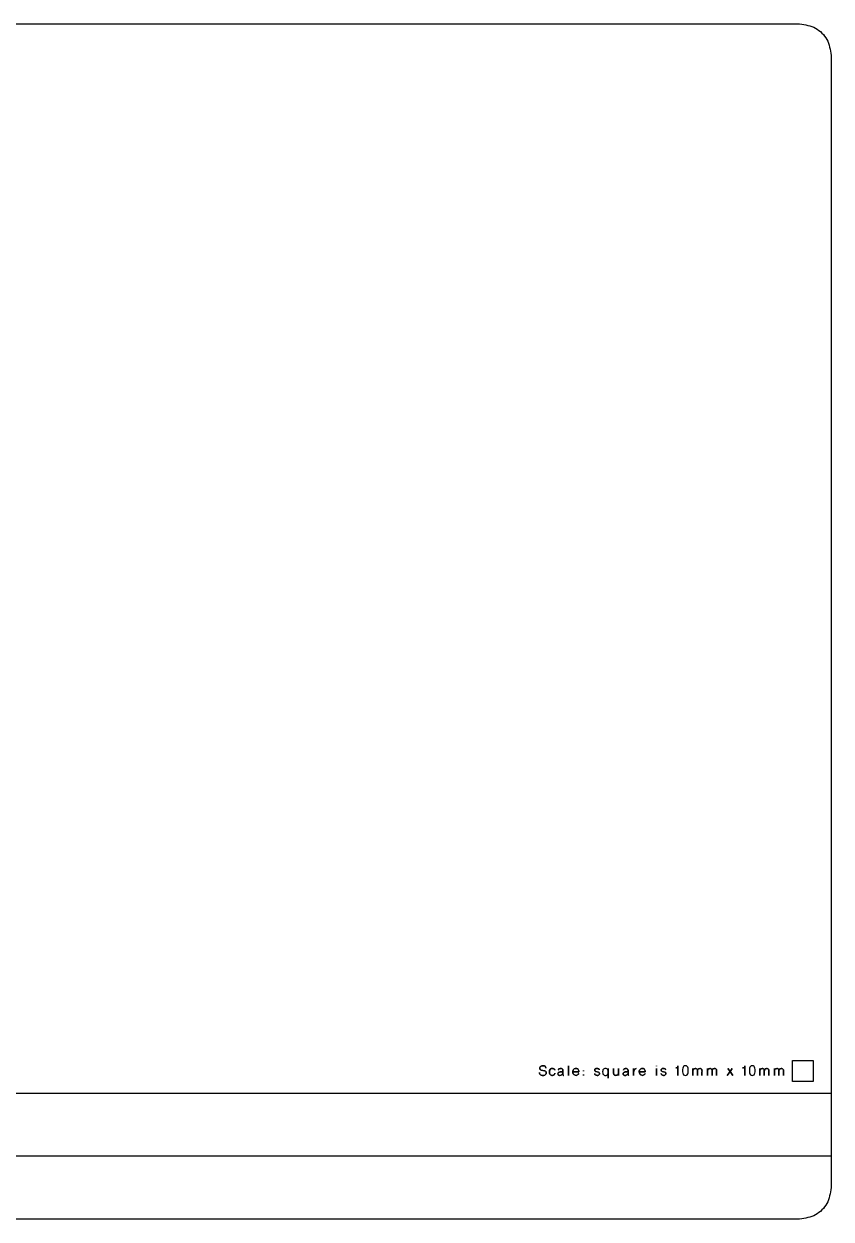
# Model space of a CAD drawing. Extents: x 12 to 756, y 12 to 563.
# Drawn here: x 384 to 756, y 12 to 563 of the extents above; entities that cross this region are included whole.
import ezdxf

# ---------------------------------------------------------------- set-up
doc = ezdxf.new("R2010")
doc.units = 0
doc.layers.get('0').update_dxf_attribs({"linetype": 'CONTINUOUS'})

msp = doc.modelspace()

# ---------------------------------------------------------------- linework, layer by layer
at = {"color": 7}
for p, q in [((26.518555, 562.605082), (741.299958, 562.605082)), ((755.788876, 548.116164), (755.788876, 26.51886)), ((12.029637, 69.985614), (755.788535, 69.985614)), ((755.788535, 69.985614), (755.788535, 41.008119)), ((755.788535, 41.008119), (12.029637, 41.008119)), ((755.788876, 26.51886), (755.788535, 26.51886)), ((741.299617, 12.029942), (26.518555, 12.029942))]:
    msp.add_line(p, q, dxfattribs=at)
at = {"color": 1}
for p, q in [((634.748141, 78.227805), (634.748141, 82.651151)), ((634.748141, 82.651151), (634.748141, 78.227805)), ((675.401619, 82.54722), (675.401619, 82.657625)), ((675.401619, 82.657625), (675.401619, 82.54722)), ((685.252175, 78.227805), (685.252175, 82.651151)), ((685.252175, 82.651151), (685.252175, 78.227805)), ((716.067364, 78.227805), (716.067364, 82.651151)), ((716.067364, 82.651151), (716.067364, 78.227805)), ((737.942475, 85.102079), (747.601868, 85.102079)), ((737.942475, 75.442686), (737.942475, 85.102079)), ((747.601868, 85.102079), (747.601868, 75.442686)), ((621.44437, 79.56527), (621.44437, 79.56527)), ((623.732883, 80.38172), (622.229811, 80.7068)), ((622.229811, 80.7068), (623.732883, 80.38172)), ((628.523562, 79.227922), (628.523562, 79.227922)), ((630.878182, 78.191004), (630.878182, 78.191004)), ((632.197246, 78.626489), (632.197246, 80.645124)), ((632.197246, 80.645124), (632.197246, 78.626489)), ((632.197246, 78.626489), (632.197246, 78.626489)), ((634.748141, 78.227805), (634.748141, 78.227805)), ((636.797103, 79.909092), (639.539502, 79.909092)), ((639.539502, 79.909092), (636.797103, 79.909092)), ((636.797103, 79.909092), (636.797103, 79.909092)), ((641.716588, 80.166362), (641.716588, 80.50371)), ((641.716588, 80.50371), (641.716588, 80.166362)), ((641.716588, 80.166362), (641.716588, 80.166362)), ((641.716588, 78.227805), (641.716588, 78.565153)), ((641.716588, 78.565153), (641.716588, 78.227805)), ((641.716588, 78.227805), (641.716588, 78.227805)), ((647.414358, 80.055958), (648.573949, 79.712476)), ((648.573949, 79.712476), (647.414358, 80.055958)), ((648.960025, 80.810731), (648.960025, 80.810731)), ((650.517958, 79.816747), (650.517958, 79.816747)), ((650.517958, 79.816747), (650.517958, 79.816747)), ((653.131552, 81.424431), (653.131552, 76.988478)), ((653.131552, 76.988478), (653.131552, 81.424431)), ((653.131552, 81.424431), (653.131552, 81.424431)), ((655.584309, 81.387289), (655.584309, 81.387289)), ((657.847947, 81.387289), (657.847947, 78.233598)), ((657.847947, 78.233598), (657.847947, 81.387289)), ((657.847947, 81.387289), (657.847947, 81.387289)), ((662.22086, 79.031306), (662.22086, 79.031306)), ((662.221201, 78.626489), (662.221201, 80.645124)), ((662.221201, 80.645124), (662.221201, 78.626489)), ((662.657027, 78.227805), (662.657027, 78.227805)), ((664.790497, 81.375022), (664.790497, 78.227805)), ((664.790497, 78.227805), (664.790497, 81.375022)), ((664.790497, 81.375022), (664.790497, 81.375022)), ((665.993363, 81.375022), (665.993363, 81.375022)), ((667.409542, 79.909092), (670.151941, 79.909092)), ((670.151941, 79.909092), (667.409542, 79.909092)), ((667.409542, 79.909092), (667.409542, 79.909092)), ((675.401619, 82.54722), (675.401619, 82.54722)), ((675.401619, 78.233939), (675.401619, 81.381496)), ((675.401619, 78.233939), (675.401619, 78.233939)), ((678.033272, 80.055958), (679.192863, 79.712476)), ((679.192863, 79.712476), (678.033272, 80.055958)), ((678.615964, 81.424431), (678.615964, 81.424431)), ((685.252175, 78.227805), (685.252175, 78.227805)), ((687.312722, 80.436581), (687.312722, 80.436581)), ((687.312722, 80.436581), (687.312722, 80.436581)), ((692.103061, 78.227805), (692.103061, 81.375022)), ((692.103061, 81.375022), (692.103061, 78.227805)), ((692.103061, 78.227805), (692.103061, 78.227805)), ((694.195299, 78.227805), (694.195299, 78.227805)), ((696.305938, 78.227805), (696.305938, 78.227805)), ((698.83741, 78.227805), (698.83741, 81.375022)), ((698.83741, 81.375022), (698.83741, 78.227805)), ((698.83741, 78.227805), (698.83741, 78.227805)), ((700.929988, 78.227805), (700.929988, 78.227805)), ((703.040286, 78.227805), (703.040286, 78.227805)), ((707.976469, 78.227805), (709.24033, 79.982355)), ((709.24033, 79.982355), (707.976469, 78.227805)), ((707.976469, 78.227805), (707.976469, 78.227805)), ((709.24033, 79.982355), (708.23442, 81.375022)), ((708.23442, 81.375022), (709.24033, 79.982355)), ((709.24033, 79.982355), (710.253055, 81.375022)), ((710.253055, 81.375022), (709.24033, 79.982355)), ((709.24033, 79.982355), (710.510666, 78.227805)), ((710.510666, 78.227805), (709.24033, 79.982355)), ((716.067364, 78.227805), (716.067364, 78.227805)), ((718.127571, 80.436581), (718.127571, 80.436581)), ((718.127571, 80.436581), (718.127571, 80.436581)), ((722.91791, 81.375022), (722.91791, 78.227805)), ((722.91791, 78.227805), (722.91791, 81.375022)), ((722.91791, 81.375022), (722.91791, 81.375022)), ((725.010488, 80.559253), (725.010488, 80.559253)), ((727.120786, 80.559253), (727.120786, 80.559253)), ((729.652599, 81.375022), (729.652599, 78.227805)), ((729.652599, 78.227805), (729.652599, 81.375022)), ((729.652599, 81.375022), (729.652599, 81.375022)), ((731.745178, 80.559253), (731.745178, 80.559253)), ((733.855475, 80.559253), (733.855475, 80.559253)), ((747.601868, 75.442686), (737.942475, 75.442686))]:
    msp.add_line(p, q, dxfattribs=at)
at = {"color": 7}
for points, knots in [([(741.299958, 562.605082), (743.838783, 562.206556), (748.841142, 561.421321), (754.605115, 555.657349), (755.39035, 550.654989), (755.788876, 548.116164)], [0, 0, 0, 0, 7.575645, 14.926632, 22.502276, 22.502276, 22.502276, 22.502276]), ([(755.788535, 26.51886), (755.39002, 23.980096), (754.6048, 18.977801), (748.840926, 13.213729), (743.838502, 12.42848), (741.299617, 12.029942)], [0, 0, 0, 0, 7.575479, 14.926466, 22.502276, 22.502276, 22.502276, 22.502276])]:
    msp.add_open_spline(points, degree=3, knots=knots, dxfattribs=at)
at = {"color": 1}
for points, knots in [([(622.229811, 80.7068), (622.101048, 80.743969), (621.850354, 80.816334), (621.585884, 81.169879), (621.522048, 81.647307), (621.666221, 82.204171), (622.204789, 82.621963), (622.937606, 82.741466), (623.68037, 82.595397), (624.310658, 82.326863), (624.484104, 81.161349), (624.310717, 82.326995), (623.680355, 82.59547), (622.937566, 82.741465), (622.20486, 82.621902), (621.666014, 82.204018), (621.523085, 81.648042), (621.582981, 81.171778), (621.847007, 80.817158), (622.098968, 80.744521), (622.229811, 80.7068)], [0, 0, 0, 0, 0.39268, 0.764528, 1.244373, 1.802037, 2.406162, 3.168571, 3.967921, 4.628238, 5.276214, 5.924335, 6.584607, 7.383944, 8.146368, 8.750542, 9.30806, 9.785959, 10.155108, 10.553897, 10.553897, 10.553897, 10.553897]), ([(685.252175, 82.651151), (685.203488, 82.439476), (685.113449, 82.048018), (684.732781, 81.779019), (683.974638, 81.656012), (684.732826, 81.778814), (685.113446, 82.047982), (685.203486, 82.439461), (685.252175, 82.651151)], [0, 0, 0, 0, 0.611863, 1.131541, 1.551337, 1.9711, 2.49082, 3.102755, 3.102755, 3.102755, 3.102755]), ([(687.312722, 80.436581), (687.322405, 80.806975), (687.339802, 81.472522), (687.726284, 82.435171), (688.65027, 82.749345), (689.57561, 82.435176), (689.957452, 81.472477), (690.004821, 80.435546), (689.958115, 79.399053), (689.57525, 78.435668), (688.650492, 78.124419), (687.725749, 78.435674), (687.342657, 79.399006), (687.295868, 80.435546), (687.343301, 81.472524), (687.725448, 82.435171), (688.650492, 82.749345), (689.575551, 82.435176), (689.957472, 81.472477), (690.004821, 80.435546), (689.958096, 79.399053), (689.575309, 78.435668), (688.65027, 78.124419), (687.726585, 78.435674), (687.339155, 79.399004), (687.322184, 80.065167), (687.312722, 80.436581)], [0, 0, 0, 0, 1.117436, 2.007884, 2.888321, 3.768675, 4.659048, 5.776476, 6.897006, 7.786177, 8.666041, 9.545989, 10.435234, 11.555773, 12.673209, 13.563657, 14.444093, 15.324447, 16.214821, 17.332248, 18.452779, 19.341949, 20.221814, 21.101761, 21.991006, 23.111545, 23.111545, 23.111545, 23.111545]), ([(716.067364, 82.651151), (716.018677, 82.439476), (715.928638, 82.048018), (715.54797, 81.779019), (714.789827, 81.656012), (715.548015, 81.778814), (715.928635, 82.047982), (716.018675, 82.439461), (716.067364, 82.651151)], [0, 0, 0, 0, 0.611863, 1.131541, 1.551337, 1.9711, 2.49082, 3.102755, 3.102755, 3.102755, 3.102755]), ([(718.127571, 80.436581), (718.137253, 80.806975), (718.154651, 81.472522), (718.541132, 82.435171), (719.465118, 82.749345), (720.390459, 82.435176), (720.772301, 81.472477), (720.81967, 80.435546), (720.772964, 79.399053), (720.390098, 78.435668), (719.465341, 78.124419), (718.540598, 78.435674), (718.157506, 79.399006), (718.110716, 80.435546), (718.15815, 81.472524), (718.540297, 82.435171), (719.465341, 82.749345), (720.390399, 82.435176), (720.77232, 81.472477), (720.81967, 80.435546), (720.772944, 79.399053), (720.390158, 78.435668), (719.465118, 78.124419), (718.541433, 78.435674), (718.154004, 79.399004), (718.137033, 80.065167), (718.127571, 80.436581)], [0, 0, 0, 0, 1.117436, 2.007884, 2.888321, 3.768675, 4.659048, 5.776476, 6.897006, 7.786177, 8.666041, 9.545989, 10.435234, 11.555773, 12.673209, 13.563657, 14.444093, 15.324447, 16.214821, 17.332248, 18.452779, 19.341949, 20.221814, 21.101761, 21.991006, 23.111545, 23.111545, 23.111545, 23.111545]), ([(621.44437, 79.56527), (621.483039, 79.280373), (621.556253, 78.740978), (622.273402, 78.257034), (623.057204, 78.148465), (623.820559, 78.281368), (624.376677, 78.706674), (624.581535, 79.273124), (624.496566, 79.789892), (624.2088, 80.220411), (623.895742, 80.32652), (623.732883, 80.38172)], [0, 0, 0, 0, 0.824359, 1.560759, 2.383748, 3.172693, 3.822878, 4.385196, 4.887149, 5.350796, 5.853524, 5.853524, 5.853524, 5.853524]), ([(623.732883, 80.38172), (623.898042, 80.327138), (624.213471, 80.222894), (624.499633, 79.789064), (624.580542, 79.27295), (624.377143, 78.706569), (623.820524, 78.281239), (623.057322, 78.148494), (622.27349, 78.257074), (621.556338, 78.740958), (621.483068, 79.280371), (621.44437, 79.56527)], [0, 0, 0, 0, 0.507806, 0.969829, 1.471349, 2.033783, 2.683862, 3.47294, 4.295779, 5.03224, 5.85662, 5.85662, 5.85662, 5.85662]), ([(628.523562, 79.227922), (628.48082, 79.05687), (628.392999, 78.705416), (627.963149, 78.336233), (627.412554, 78.190755), (626.783031, 78.261167), (626.088618, 78.805902), (625.983081, 79.84489), (626.10623, 80.901942), (626.832338, 81.380684), (627.423932, 81.440173), (627.93109, 81.308243), (628.31921, 81.145852), (628.593025, 80.399495), (628.31921, 81.145852), (627.93109, 81.308243), (627.423931, 81.440173), (626.832339, 81.380684), (626.106226, 80.901941), (625.983101, 79.844846), (626.08855, 78.805786), (626.783049, 78.261069), (627.412559, 78.190776), (627.963149, 78.336228), (628.392999, 78.705417), (628.48082, 79.056871), (628.523562, 79.227922)], [0, 0, 0, 0, 0.518821, 1.066002, 1.597042, 2.195548, 2.909619, 4.043347, 5.161551, 5.879346, 6.446859, 6.915777, 7.400701, 7.835074, 8.269448, 8.754372, 9.22329, 9.790802, 10.508598, 11.626802, 12.760677, 13.474702, 14.073198, 14.604238, 15.151419, 15.67024, 15.67024, 15.67024, 15.67024]), ([(630.878182, 78.191004), (630.721355, 78.201844), (630.431345, 78.221889), (630.026363, 78.475995), (629.93277, 78.942613), (630.018629, 79.415684), (630.438473, 79.739999), (630.946093, 79.804225), (631.473592, 79.866223), (631.803377, 79.936345), (632.375507, 80.102187), (631.803472, 79.936312), (631.473664, 79.866236), (630.946119, 79.80421), (630.438476, 79.740061), (630.018619, 79.415505), (629.932807, 78.943325), (630.02624, 78.473469), (630.431725, 78.230262), (630.901805, 78.147977), (631.451519, 78.340649), (631.804874, 78.577816), (632.368347, 79.228917), (631.804921, 78.580771), (631.450661, 78.325223), (631.063336, 78.234413), (630.878182, 78.191004)], [0, 0, 0, 0, 0.469377, 0.867989, 1.324411, 1.803908, 2.23922, 2.800285, 3.344613, 3.739354, 4.065895, 4.39229, 4.787104, 5.331508, 5.892572, 6.327884, 6.807382, 7.263876, 7.662532, 8.131885, 8.677975, 9.274039, 9.735004, 10.196019, 10.792144, 11.338089, 11.338089, 11.338089, 11.338089]), ([(632.197246, 80.645124), (632.185815, 80.75161), (632.159502, 80.996723), (631.815258, 81.348812), (631.222904, 81.427588), (630.632394, 81.324484), (630.188282, 81.123475), (630.067002, 80.409326), (630.188223, 81.123606), (630.632421, 81.324551), (631.222907, 81.427569), (631.815259, 81.348815), (632.159502, 80.996723), (632.185815, 80.75161), (632.197246, 80.645124)], [0, 0, 0, 0, 0.315316, 0.725801, 1.357119, 2.02886, 2.487094, 2.871977, 3.257006, 3.715193, 4.386922, 5.01824, 5.428725, 5.744041, 5.744041, 5.744041, 5.744041]), ([(632.197246, 78.626489), (632.226799, 78.526253), (632.280516, 78.344056), (632.443912, 78.258067), (632.694883, 78.217917), (632.443912, 78.258067), (632.280516, 78.344056), (632.226799, 78.526253), (632.197246, 78.626489)], [0, 0, 0, 0, 0.289855, 0.526864, 0.641898, 0.756932, 0.993941, 1.283796, 1.283796, 1.283796, 1.283796]), ([(639.539502, 79.909092), (639.522807, 80.146871), (639.489523, 80.620934), (639.090057, 81.309639), (638.275136, 81.533481), (637.448607, 81.343423), (636.87299, 80.659624), (636.739655, 79.79521), (636.898463, 78.928129), (637.516486, 78.345381), (638.269345, 78.184206), (638.9566, 78.405286), (639.327477, 78.668254), (639.589701, 79.330909), (639.327477, 78.668254), (638.956599, 78.405282), (638.269299, 78.184212), (637.516382, 78.345322), (636.898378, 78.928153), (636.739679, 79.795218), (636.872985, 80.659623), (637.448608, 81.343423), (638.275135, 81.533481), (639.090057, 81.309639), (639.489523, 80.620934), (639.522807, 80.146871), (639.539502, 79.909092)], [0, 0, 0, 0, 0.713024, 1.421571, 2.218677, 3.065508, 3.837889, 4.739142, 5.619916, 6.369656, 7.138815, 7.837865, 8.381118, 8.741183, 9.101248, 9.644501, 10.343551, 11.112858, 11.862543, 12.743299, 13.644553, 14.416934, 15.263764, 16.06087, 16.769417, 17.482441, 17.482441, 17.482441, 17.482441]), ([(648.573949, 79.712476), (648.643714, 79.68791), (648.808312, 79.62995), (649.034881, 79.414399), (649.139544, 79.032693), (648.973927, 78.593867), (648.5442, 78.296459), (647.990958, 78.185521), (647.434601, 78.315903), (646.969319, 78.475797), (646.757486, 79.291689), (646.969414, 78.475764), (647.43469, 78.31595), (647.990959, 78.185501), (648.544108, 78.296514), (648.973826, 78.593855), (649.139558, 79.032644), (649.03489, 79.414365), (648.808252, 79.62976), (648.643708, 79.687849), (648.573949, 79.712476)], [0, 0, 0, 0, 0.220653, 0.520592, 0.898165, 1.340289, 1.833018, 2.402023, 2.987546, 3.499178, 3.952202, 4.405254, 4.916949, 5.502323, 6.07118, 6.563969, 7.006119, 7.383618, 7.683505, 7.904217, 7.904217, 7.904217, 7.904217]), ([(647.99705, 81.424431), (647.782834, 81.423018), (647.421246, 81.420633), (646.946164, 81.165469), (646.831588, 80.73024), (646.931325, 80.352256), (647.175834, 80.140584), (647.343755, 80.081007), (647.414358, 80.055958)], [0, 0, 0, 0, 0.639957, 1.080223, 1.493795, 1.885738, 2.194856, 2.419119, 2.419119, 2.419119, 2.419119]), ([(647.414358, 80.055958), (647.343755, 80.081007), (647.175833, 80.140584), (646.931331, 80.352256), (646.831562, 80.730225), (646.946272, 81.165434), (647.421367, 81.420389), (647.782894, 81.422928), (647.99705, 81.424431)], [0, 0, 0, 0, 0.224263, 0.533381, 0.925323, 1.338845, 1.779135, 2.418957, 2.418957, 2.418957, 2.418957]), ([(648.960025, 80.810731), (648.942052, 80.887489), (648.893921, 81.093054), (648.534379, 81.361063), (648.200855, 81.400396), (647.99705, 81.424431)], [0, 0, 0, 0, 0.232049, 0.621448, 1.233236, 1.233236, 1.233236, 1.233236]), ([(647.99705, 81.424431), (648.200909, 81.400415), (648.534473, 81.361117), (648.894025, 81.093047), (648.94208, 80.887489), (648.960025, 80.810731)], [0, 0, 0, 0, 0.611936, 1.001277, 1.233303, 1.233303, 1.233303, 1.233303]), ([(650.517958, 79.816747), (650.533908, 80.153255), (650.560942, 80.7236), (651.126946, 81.354512), (651.819094, 81.458793), (652.513366, 81.355516), (653.072433, 80.722996), (653.145962, 79.816689), (653.074021, 78.91017), (652.511949, 78.280697), (651.819345, 78.182988), (651.127069, 78.281633), (650.56429, 78.909634), (650.490109, 79.816695), (650.565919, 80.723556), (651.12585, 81.354522), (651.819386, 81.45879), (652.513287, 81.355517), (653.072463, 80.722996), (653.145962, 79.816689), (653.073991, 78.91017), (652.512027, 78.280696), (651.819053, 78.182991), (651.128161, 78.281623), (650.559336, 78.909677), (650.533335, 79.479669), (650.517958, 79.816747)], [0, 0, 0, 0, 0.984203, 1.668119, 2.336657, 3.007774, 3.690645, 4.674585, 5.659406, 6.339068, 7.009567, 7.677632, 8.358291, 9.343362, 10.327565, 11.011481, 11.680019, 12.351136, 13.034007, 14.017947, 15.002768, 15.68243, 16.352929, 17.020994, 17.701653, 18.686724, 18.686724, 18.686724, 18.686724]), ([(655.584309, 81.387289), (655.583519, 81.206196), (655.581185, 80.670871), (655.607917, 79.892103), (655.539089, 79.176324), (655.669777, 78.659937), (656.053114, 78.313357), (656.658851, 78.17644), (657.314977, 78.363979), (657.751632, 78.723023), (657.895119, 79.73091), (657.75155, 78.723065), (657.314811, 78.364226), (656.658845, 78.176398), (656.05314, 78.313294), (655.669715, 78.659825), (655.539132, 79.176293), (655.607892, 79.892094), (655.581188, 80.670872), (655.58352, 81.206196), (655.584309, 81.387289)], [0, 0, 0, 0, 0.543252, 1.605892, 2.337241, 2.688174, 3.15964, 3.79922, 4.482623, 5.078305, 5.649652, 6.220944, 6.816621, 7.499916, 8.139478, 8.610891, 8.961969, 9.693319, 10.755958, 11.29921, 11.29921, 11.29921, 11.29921]), ([(662.22086, 79.031306), (662.120251, 78.914968), (661.889505, 78.648149), (661.458501, 78.321384), (660.928989, 78.151715), (660.454627, 78.22927), (660.050074, 78.473418), (659.956355, 78.942943), (660.04225, 79.41518), (660.462085, 79.739714), (660.969708, 79.803868), (661.497206, 79.865885), (661.826991, 79.936003), (662.399121, 80.101847), (661.827087, 79.935972), (661.497278, 79.865895), (660.969735, 79.803871), (660.462085, 79.739714), (660.042251, 79.415182), (659.956362, 78.942994), (660.050051, 78.473563), (660.454513, 78.229306), (660.929011, 78.151663), (661.458549, 78.321537), (661.889585, 78.648212), (662.120277, 78.91499), (662.22086, 79.031306)], [0, 0, 0, 0, 0.460904, 1.057074, 1.60304, 2.072417, 2.471029, 2.927451, 3.406948, 3.84226, 4.403325, 4.947653, 5.342394, 5.668935, 5.99533, 6.390144, 6.934548, 7.495612, 7.930924, 8.410421, 8.866677, 9.26527, 9.734809, 10.280963, 10.877027, 11.337824, 11.337824, 11.337824, 11.337824]), ([(662.221201, 80.645124), (662.20977, 80.75161), (662.183458, 80.996723), (661.839214, 81.348812), (661.246859, 81.427588), (660.656349, 81.324484), (660.212237, 81.123475), (660.090957, 80.409326), (660.212178, 81.123606), (660.656377, 81.324551), (661.246862, 81.427569), (661.839214, 81.348815), (662.183458, 80.996723), (662.20977, 80.75161), (662.221201, 80.645124)], [0, 0, 0, 0, 0.315316, 0.725801, 1.357119, 2.02886, 2.487094, 2.871977, 3.257006, 3.715193, 4.386922, 5.01824, 5.428725, 5.744041, 5.744041, 5.744041, 5.744041]), ([(662.657027, 78.227805), (662.619462, 78.233815), (662.504501, 78.252206), (662.289817, 78.346401), (662.245553, 78.527085), (662.221201, 78.626489)], [0, 0, 0, 0, 0.115034, 0.352043, 0.641898, 0.641898, 0.641898, 0.641898]), ([(662.221201, 78.626489), (662.245493, 78.52708), (662.289657, 78.346346), (662.504432, 78.2522), (662.619438, 78.233814), (662.657027, 78.227805)], [0, 0, 0, 0, 0.289796, 0.526872, 0.64198, 0.64198, 0.64198, 0.64198]), ([(665.993363, 81.375022), (665.791597, 81.305836), (665.347307, 81.153488), (664.929414, 80.679918), (664.721873, 79.414742), (664.929414, 80.679918), (665.347307, 81.153488), (665.791597, 81.305836), (665.993363, 81.375022)], [0, 0, 0, 0, 0.617917, 1.360661, 2.096479, 2.832297, 3.575041, 4.192958, 4.192958, 4.192958, 4.192958]), ([(670.151941, 79.909092), (670.135247, 80.146871), (670.101963, 80.620934), (669.702496, 81.309639), (668.887575, 81.533481), (668.061046, 81.343423), (667.48543, 80.659624), (667.352095, 79.79521), (667.510902, 78.92813), (668.128929, 78.34538), (668.881777, 78.184209), (669.569105, 78.405285), (669.939898, 78.668306), (670.202633, 79.330907), (669.939898, 78.668307), (669.569104, 78.40528), (668.881732, 78.184215), (668.128825, 78.345321), (667.510816, 78.928154), (667.352119, 79.795218), (667.485425, 80.659623), (668.061048, 81.343423), (668.887575, 81.533481), (669.702496, 81.309639), (670.101963, 80.620934), (670.135247, 80.146871), (670.151941, 79.909092)], [0, 0, 0, 0, 0.713024, 1.421571, 2.218677, 3.065508, 3.837889, 4.739142, 5.619916, 6.369656, 7.138815, 7.837877, 8.381194, 8.741361, 9.101528, 9.644846, 10.343908, 11.113215, 11.8629, 12.743656, 13.644909, 14.417291, 15.264121, 16.061227, 16.769774, 17.482798, 17.482798, 17.482798, 17.482798]), ([(675.401619, 81.381496), (675.401619, 81.108576), (675.401619, 80.329584), (675.401619, 79.280398), (675.401619, 78.504133), (675.401619, 78.233939)], [0, 0, 0, 0, 0.818759, 2.336976, 3.147557, 3.147557, 3.147557, 3.147557]), ([(679.192863, 79.712476), (679.262628, 79.68791), (679.427226, 79.62995), (679.653795, 79.414399), (679.758458, 79.032693), (679.592841, 78.593867), (679.163114, 78.296459), (678.609872, 78.185521), (678.053515, 78.315903), (677.588233, 78.475797), (677.3764, 79.291689), (677.588328, 78.475764), (678.053604, 78.31595), (678.609873, 78.185501), (679.163022, 78.296514), (679.59274, 78.593855), (679.758473, 79.032644), (679.653805, 79.414365), (679.427166, 79.62976), (679.262623, 79.687849), (679.192863, 79.712476)], [0, 0, 0, 0, 0.220653, 0.520592, 0.898165, 1.340289, 1.833018, 2.402023, 2.987546, 3.499178, 3.952202, 4.405254, 4.916949, 5.502323, 6.07118, 6.563969, 7.006119, 7.383618, 7.683505, 7.904217, 7.904217, 7.904217, 7.904217]), ([(678.033272, 80.055958), (677.962669, 80.081007), (677.794749, 80.140583), (677.550229, 80.35226), (677.450552, 80.730209), (677.564886, 81.165525), (678.040123, 81.420615), (678.401736, 81.423011), (678.615964, 81.424431)], [0, 0, 0, 0, 0.224263, 0.533381, 0.925323, 1.338851, 1.779181, 2.419214, 2.419214, 2.419214, 2.419214]), ([(678.615964, 81.424431), (678.401748, 81.423018), (678.04016, 81.420633), (677.565078, 81.165469), (677.450502, 80.73024), (677.550239, 80.352256), (677.794748, 80.140584), (677.962669, 80.081007), (678.033272, 80.055958)], [0, 0, 0, 0, 0.639957, 1.080223, 1.493795, 1.885738, 2.194856, 2.419119, 2.419119, 2.419119, 2.419119]), ([(678.615964, 81.424431), (678.822504, 81.388958), (679.160453, 81.330915), (679.49889, 81.153097), (679.60885, 80.682885), (679.498782, 81.15312), (679.160358, 81.330865), (678.822448, 81.388942), (678.615964, 81.424431)], [0, 0, 0, 0, 0.611936, 1.001277, 1.233303, 1.465352, 1.85475, 2.466539, 2.466539, 2.466539, 2.466539]), ([(694.195299, 78.227805), (694.195817, 78.408361), (694.197348, 78.942147), (694.179809, 79.720224), (694.224862, 80.429155), (694.141779, 80.937878), (693.803992, 81.304719), (693.215989, 81.428744), (692.580956, 81.250267), (692.178666, 80.872456), (692.065449, 79.879902), (692.17866, 80.872383), (692.581011, 81.250081), (693.215952, 81.42877), (693.803965, 81.30479), (694.141834, 80.93798), (694.224832, 80.429142), (694.17983, 79.720155), (694.197345, 78.942071), (694.195816, 78.408336), (694.195299, 78.227805)], [0, 0, 0, 0, 0.541751, 1.601601, 2.331448, 2.675691, 3.11459, 3.729675, 4.39195, 4.964974, 5.532314, 6.099579, 6.672546, 7.33486, 7.949927, 8.388769, 8.733159, 9.463158, 10.522933, 11.064608, 11.064608, 11.064608, 11.064608]), ([(696.305938, 78.227805), (696.306692, 78.408392), (696.308921, 78.942268), (696.283391, 79.719308), (696.349142, 80.43278), (696.22459, 80.947917), (695.846081, 81.29674), (695.257549, 81.430351), (694.619136, 81.25526), (694.25214, 80.859387), (694.167104, 79.881472), (694.252133, 80.859313), (694.619192, 81.255077), (695.257511, 81.430383), (695.846054, 81.296808), (696.224652, 80.948026), (696.34911, 80.432762), (696.283415, 79.719241), (696.308917, 78.942192), (696.306691, 78.408366), (696.305938, 78.227805)], [0, 0, 0, 0, 0.541751, 1.601601, 2.331448, 2.681316, 3.148622, 3.785307, 4.430488, 4.983018, 5.54693, 6.110768, 6.663238, 7.30846, 7.945126, 8.412379, 8.762393, 9.492392, 10.552166, 11.093841, 11.093841, 11.093841, 11.093841]), ([(700.929988, 78.227805), (700.930506, 78.408361), (700.932037, 78.942147), (700.914498, 79.720224), (700.959551, 80.429155), (700.876468, 80.937878), (700.538681, 81.304719), (699.950678, 81.428744), (699.315645, 81.250267), (698.913355, 80.872456), (698.800138, 79.879902), (698.913349, 80.872383), (699.3157, 81.250081), (699.950641, 81.42877), (700.538654, 81.30479), (700.876523, 80.93798), (700.959521, 80.429142), (700.914519, 79.720155), (700.932034, 78.942071), (700.930505, 78.408336), (700.929988, 78.227805)], [0, 0, 0, 0, 0.541751, 1.601601, 2.331448, 2.675691, 3.11459, 3.729675, 4.39195, 4.964974, 5.532314, 6.099579, 6.672546, 7.33486, 7.949927, 8.388769, 8.733159, 9.463158, 10.522933, 11.064608, 11.064608, 11.064608, 11.064608]), ([(703.040286, 78.227805), (703.04104, 78.408392), (703.043269, 78.942268), (703.017739, 79.719308), (703.08349, 80.43278), (702.958938, 80.947917), (702.580429, 81.29674), (701.991898, 81.430351), (701.353485, 81.25526), (700.986488, 80.859387), (700.901452, 79.881472), (700.986481, 80.859313), (701.35354, 81.255077), (701.99186, 81.430383), (702.580402, 81.296808), (702.959, 80.948026), (703.083458, 80.432762), (703.017764, 79.719241), (703.043265, 78.942192), (703.041039, 78.408366), (703.040286, 78.227805)], [0, 0, 0, 0, 0.541751, 1.601601, 2.331448, 2.681316, 3.148622, 3.785307, 4.430488, 4.983018, 5.54693, 6.110768, 6.663238, 7.30846, 7.945126, 8.412379, 8.762393, 9.492392, 10.552166, 11.093841, 11.093841, 11.093841, 11.093841]), ([(725.010488, 80.559253), (724.995037, 80.674818), (724.959885, 80.937724), (724.617936, 81.304785), (724.031592, 81.428722), (723.396047, 81.250272), (722.993879, 80.872455), (722.880632, 79.879904), (722.993851, 80.872376), (723.396199, 81.250105), (724.031148, 81.428669), (724.619185, 81.305092), (724.956966, 80.936985), (725.040057, 80.432911), (724.994942, 79.680807), (725.012781, 79.112027), (725.01006, 77.9288), (725.010731, 79.111507), (725.010439, 79.684736), (725.010474, 80.305928), (725.010488, 80.559253)], [0, 0, 0, 0, 0.344242, 0.783142, 1.398227, 2.060501, 2.633526, 3.200865, 3.768131, 4.341098, 5.003412, 5.618497, 6.057397, 6.401639, 7.131486, 8.191337, 8.733087, 9.274838, 10.334688, 11.064535, 11.064535, 11.064535, 11.064535]), ([(727.120786, 80.559253), (727.097785, 80.675777), (727.044062, 80.947937), (726.658982, 81.296732), (726.072997, 81.430353), (725.433849, 81.25526), (725.067023, 80.859387), (724.981943, 79.881474), (725.066984, 80.859307), (725.434039, 81.255101), (726.072366, 81.43028), (726.660934, 81.297138), (727.039436, 80.946951), (727.163999, 80.436593), (727.098157, 79.679917), (727.124124, 79.112158), (727.120162, 77.928776), (727.12114, 79.111521), (727.120714, 79.684733), (727.120765, 80.305927), (727.120786, 80.559253)], [0, 0, 0, 0, 0.349868, 0.817174, 1.453859, 2.09904, 2.65157, 3.215482, 3.77932, 4.331789, 4.977012, 5.613696, 6.081002, 6.43087, 7.160718, 8.220568, 8.762319, 9.304069, 10.363919, 11.093767, 11.093767, 11.093767, 11.093767]), ([(731.745178, 80.559253), (731.729726, 80.674818), (731.694574, 80.937724), (731.352625, 81.304785), (730.766281, 81.428722), (730.130736, 81.250272), (729.728568, 80.872455), (729.615321, 79.879904), (729.72854, 80.872376), (730.130888, 81.250105), (730.765837, 81.428669), (731.353874, 81.305092), (731.691655, 80.936985), (731.774746, 80.432911), (731.729631, 79.680807), (731.74747, 79.112027), (731.744749, 77.9288), (731.74542, 79.111507), (731.745128, 79.684736), (731.745163, 80.305928), (731.745178, 80.559253)], [0, 0, 0, 0, 0.344242, 0.783142, 1.398227, 2.060501, 2.633526, 3.200865, 3.768131, 4.341098, 5.003412, 5.618497, 6.057397, 6.401639, 7.131486, 8.191337, 8.733087, 9.274838, 10.334688, 11.064535, 11.064535, 11.064535, 11.064535]), ([(733.855475, 80.559253), (733.832474, 80.675777), (733.778751, 80.947937), (733.393671, 81.296732), (732.807686, 81.430353), (732.168538, 81.25526), (731.801712, 80.859387), (731.716632, 79.881474), (731.801673, 80.859307), (732.168728, 81.255101), (732.807055, 81.43028), (733.395623, 81.297138), (733.774125, 80.946951), (733.898688, 80.436593), (733.832846, 79.679917), (733.858813, 79.112158), (733.854851, 77.928776), (733.855829, 79.111521), (733.855403, 79.684733), (733.855455, 80.305927), (733.855475, 80.559253)], [0, 0, 0, 0, 0.349868, 0.817174, 1.453859, 2.09904, 2.65157, 3.215482, 3.77932, 4.331789, 4.977012, 5.613696, 6.081002, 6.43087, 7.160718, 8.220568, 8.762319, 9.304069, 10.363919, 11.093767, 11.093767, 11.093767, 11.093767])]:
    msp.add_open_spline(points, degree=3, knots=knots, dxfattribs=at)

doc.saveas('drawing.dxf')
